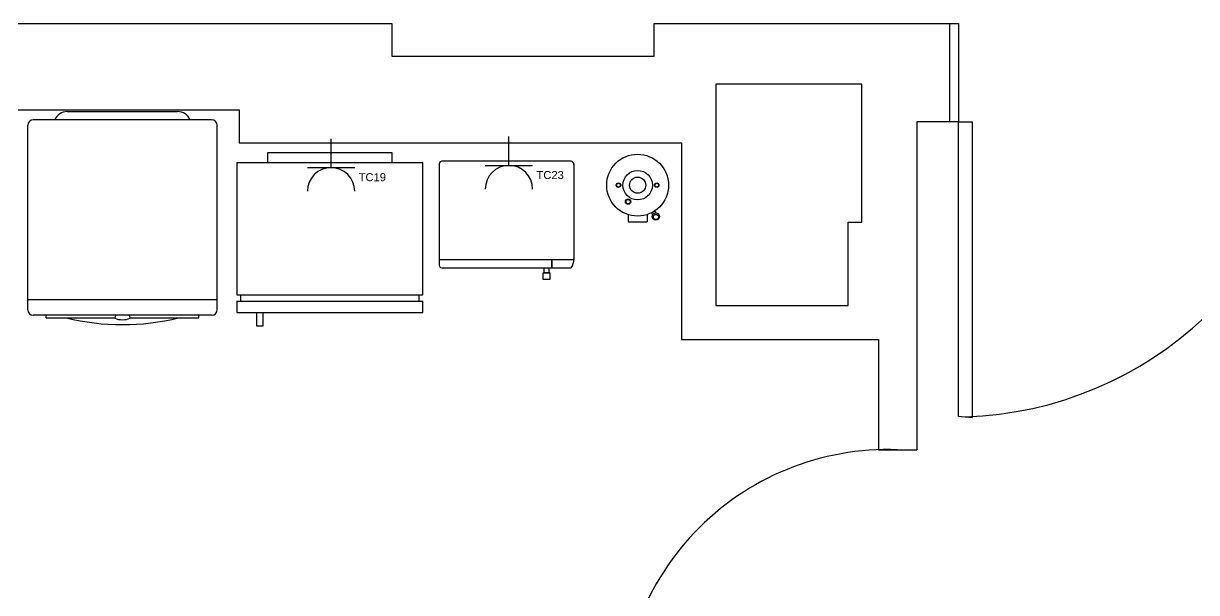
# Model space of a CAD drawing. Header units: millimetres. Extents: x 2377 to 4712, y -254 to 3188.
# Drawn here: x 2517.2 to 2589, y 1475.9 to 1510.8 of the extents above; entities that cross this region are included whole.
import ezdxf

# ---------------------------------------------------------------- set-up
doc = ezdxf.new("R2010")
doc.units = ezdxf.units.MM
for name, color, linetype in [('Enchufes', 30, 'Continuous'), ('Mobiliario', 254, 'Continuous'), ('www.dwgautocad.com', 7, 'Continuous')]:
    doc.layers.add(name, color=color, linetype=linetype)
doc.styles.get("Standard").update_dxf_attribs({"font": 'arial.ttf'})

# ---------------------------------------------------------------- blocks, each defined once
blk = doc.blocks.new('cl03b-planta')
for p, q in [((0.5358, 3.5982), (0.9385, 3.5982)), ((1.0626, 3.5681), (0.4116, 3.5681)), ((0.3916, 2.8744), (0.3916, 3.5481)), ((1.0826, 2.8744), (1.0826, 3.5481)), ((1.0826, 2.9115), (0.3916, 2.9115)), ((1.0626, 2.8544), (0.4116, 2.8544)), ((0.4586, 2.8457), (0.4586, 2.8544)), ((0.4586, 2.8457), (0.7093, 2.8457)), ((0.7649, 2.8457), (1.0157, 2.8457)), ((1.0157, 2.8457), (1.0157, 2.8544))]:
    blk.add_line(p, q)
for points in [[(0.7122, 2.8544), (0.7089, 2.8443)], [(0.7621, 2.8544), (0.7654, 2.8443)]]:
    blk.add_lwpolyline(points)
for centre, radius, start, end in [((0.5358, 3.5482), 0.05, 90, 156.5268), ((0.9385, 3.5482), 0.05, 23.4732, 90), ((0.4116, 3.5481), 0.02, 90, 180), ((1.0626, 3.5481), 0.02, 0, 90), ((0.4116, 2.8744), 0.02, 180, 270), ((1.0626, 2.8744), 0.02, 270, 0), ((0.7371, 3.6638), 0.8434, 255.9297, 284.0703), ((0.7371, 2.9068), 0.0686, 245.6647, 294.3353)]:
    blk.add_arc(centre, radius, start, end)
blk = doc.blocks.new('CL-27-PLANTA-www.dwgautocad.com')
at = {"layer": 'www.dwgautocad.com', "ltscale": 0.3}
for p, q in [((9.7236, 1.6297), (9.6886, 1.6297)), ((9.6886, 1.6297), (9.6886, 1.5597)), ((9.7236, 1.5597), (9.7236, 1.6297)), ((9.8282, 1.5597), (8.8426, 1.5597)), ((8.8426, 1.5597), (8.8426, 1.4989)), ((9.8282, 1.4989), (9.8282, 1.5597)), ((9.8282, 1.4989), (8.8426, 1.4989)), ((8.8626, 1.4989), (8.8626, 1.4655)), ((9.8082, 1.4655), (9.8082, 1.4989)), ((9.8282, 1.4655), (8.8426, 1.4655)), ((8.8426, 1.4655), (8.8426, 0.764)), ((9.8282, 0.764), (9.8282, 1.4655)), ((9.8282, 0.764), (8.8426, 0.764)), ((9.0054, 0.764), (9.0054, 0.714)), ((9.6654, 0.714), (9.6654, 0.764)), ((9.0054, 0.714), (9.6654, 0.714))]:
    blk.add_line(p, q, dxfattribs=at)
blk = doc.blocks.new('IN04-3')
at = {"color": 0}
for p, q in [((-0.065, -0.1997), (-0.065, -0.25)), ((0.065, -0.1997), (0.065, -0.25)), ((0.094, -0.1878), (0.1015, -0.2008)), ((0.1156, -0.1753), (0.1231, -0.1883)), ((-0.065, -0.25), (0.065, -0.25))]:
    blk.add_line(p, q, dxfattribs=at)
for centre, radius in [((0, 0), 0.21), ((0, 0), 0.1), ((-0.13, 0), 0.015), ((-0.13, 0), 0.0125), ((-0.13, 0), 0.0125), ((0, 0), 0.055), ((0.13, 0), 0.015), ((0.13, 0), 0.0125), ((0.13, 0), 0.0125), ((-0.065, -0.1126), 0.018), ((-0.065, -0.1126), 0.015), ((0.1231, -0.2133), 0.025), ((0.1247, -0.2159), 0.0175)]:
    blk.add_circle(centre, radius, dxfattribs=at)

msp = doc.modelspace()

# ---------------------------------------------------------------- linework, layer by layer
at = {"transparency": 33554687}
for p, q in [((2459.355, 1510.751), (2539.733, 1510.751)), ((2539.733, 1510.751), (2539.733, 1508.742)), ((2555.809, 1508.742), (2555.809, 1510.751)), ((2555.809, 1510.751), (2573.894, 1510.751)), ((2573.894, 1510.751), (2573.894, 1504.723)), ((2573.894, 1510.751), (2574.438, 1510.751)), ((2574.438, 1510.751), (2574.438, 1504.723)), ((2539.733, 1508.742), (2555.809, 1508.742)), ((2568.518, 1507.032), (2559.581, 1507.032)), ((2559.581, 1507.032), (2559.581, 1493.465)), ((2568.518, 1498.579), (2568.518, 1507.032)), ((2458.391, 1505.449), (2530.391, 1505.449)), ((2530.391, 1505.449), (2530.391, 1503.439)), ((2573.894, 1504.723), (2571.884, 1504.723)), ((2571.884, 1504.723), (2571.884, 1484.628)), ((2574.438, 1504.723), (2573.894, 1504.723)), ((2530.391, 1503.439), (2557.486, 1503.439)), ((2557.486, 1503.439), (2557.486, 1491.382)), ((2567.693, 1493.465), (2567.693, 1498.579)), ((2567.693, 1498.579), (2568.518, 1498.579)), ((2559.581, 1493.465), (2567.693, 1493.465)), ((2557.486, 1491.382), (2569.543, 1491.382)), ((2569.543, 1491.382), (2569.543, 1484.628)), ((2569.543, 1484.628), (2571.884, 1484.628))]:
    msp.add_line(p, q, dxfattribs=at)
for points in [[(2542.827, 1502.306, 0.414214), (2542.631, 1502.14), (2542.631, 1495.932)], [(2550.883, 1502.084, 0.414214), (2550.716, 1502.306), (2542.798, 1502.306)], [(2550.883, 1502.14), (2550.883, 1496.268), (2549.529, 1496.268), (2549.529, 1495.765), (2550.716, 1495.765, 0.161521), (2550.883, 1496.335)], [(2542.631, 1495.984, 0.414214), (2542.798, 1495.765), (2549.529, 1495.765), (2549.529, 1496.268), (2542.631, 1496.268)]]:
    msp.add_lwpolyline(points, format="xyb", dxfattribs=at)
msp.add_lwpolyline([(2549.074, 1495.765), (2549.359, 1495.765), (2549.359, 1495.468), (2549.42, 1495.468), (2549.074, 1495.468), (2549.42, 1495.468), (2549.42, 1495.061), (2549.012, 1495.061), (2549.012, 1495.468), (2549.074, 1495.468)], close=True, dxfattribs=at)
at = {"layer": 'Enchufes', "transparency": 33554687}
for p, q in [((2536.016, 1501.918), (2536.016, 1503.687)), ((2546.908, 1502.049), (2546.908, 1503.817)), ((2534.564, 1501.918), (2537.468, 1501.918)), ((2545.456, 1502.049), (2548.36, 1502.049))]:
    msp.add_line(p, q, dxfattribs=at)
for centre in [(2536.016, 1500.466), (2546.908, 1500.597)]:
    msp.add_arc(centre, 1.452, 0, 180, dxfattribs=at)
at = {"layer": 'Mobiliario', "transparency": 33554687}
for p, q in [((2574.438, 1486.685), (2574.438, 1504.723)), ((2574.438, 1504.723), (2575.279, 1504.723)), ((2575.279, 1504.723), (2575.279, 1486.608)), ((2574.438, 1486.685), (2575.279, 1486.608))]:
    msp.add_line(p, q, dxfattribs=at)
for centre, radius, start, end in [((2574.151, 1509.014), 22.379, 271.81076, 354.84827), ((2570.128, 1468.28), 16.358, 87.94939, 184.99499)]:
    msp.add_arc(centre, radius, start, end, dxfattribs=at)

# ---------------------------------------------------------------- block references
at = {"transparency": 33554687, "xscale": 9.019153684043648, "yscale": 9.019153684043648, "zscale": 9.019153684043648}
msp.add_blockref('IN04-3', (2554.789, 1500.84), dxfattribs=at)
at = {"layer": 'Mobiliario', "transparency": 33554687, "xscale": 16.78542014339005, "yscale": 16.78542014339005, "zscale": 16.78542014339005}
msp.add_blockref('cl03b-planta', (2510.866, 1444.951), dxfattribs=at)
at = {"layer": 'Mobiliario', "color": 251, "true_color": 0x636466, "transparency": 33554684, "xscale": 11.56866003872968, "yscale": 11.56866003872968, "zscale": 11.56866003872968, "rotation": 180}
msp.add_blockref('CL-27-PLANTA-www.dwgautocad.com', (2643.939, 1511.072), dxfattribs=at)

# ---------------------------------------------------------------- texts
at = {"layer": 'Enchufes', "transparency": 33554687, "char_height": 0.4902, "attachment_point": 1}
for s, insert in [('TC19', (2537.705, 1501.575)), ('TC23', (2548.597, 1501.706))]:
    msp.add_mtext_dynamic_manual_height_columns(s, width=1.7388, gutter_width=2.451, heights=[0], dxfattribs=dict(at, insert=insert))

doc.saveas('drawing.dxf')
